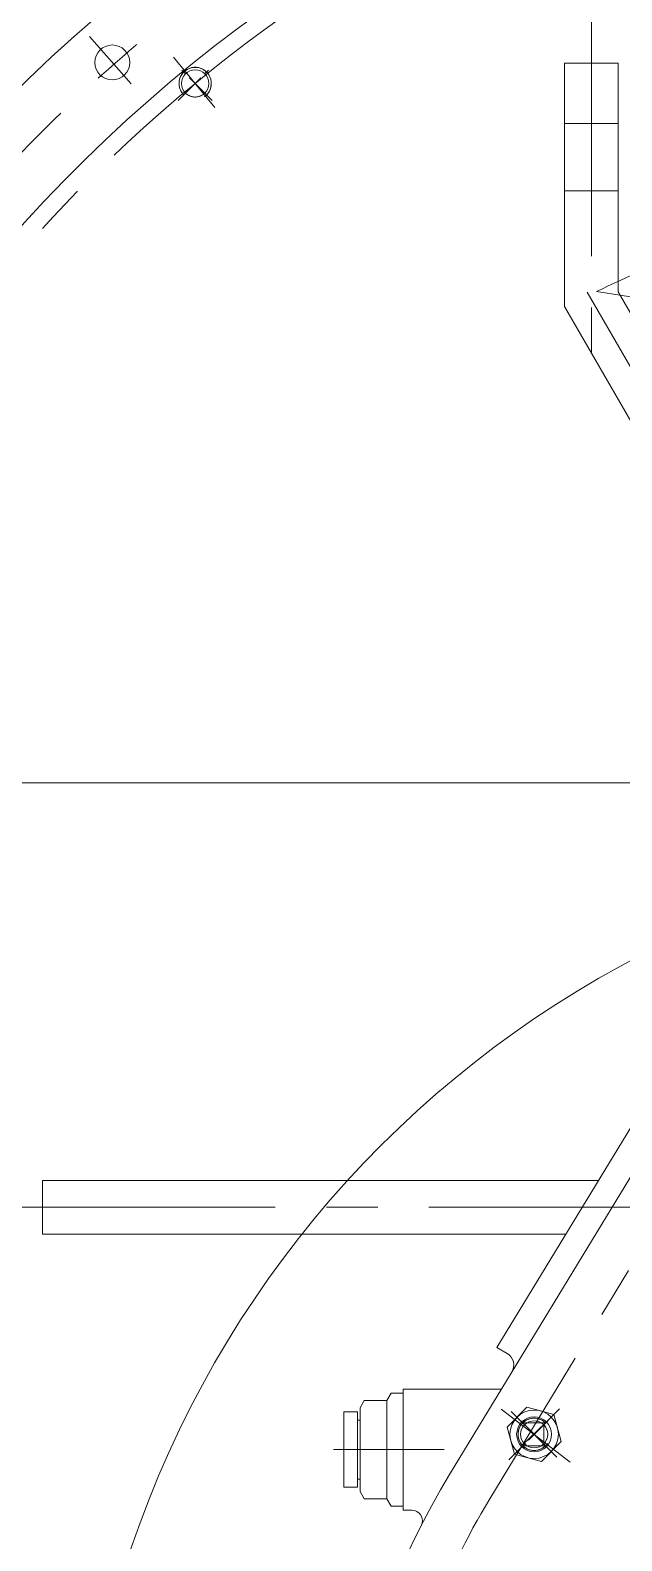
# Model space of a CAD drawing. Header units: inches. Extents: x 0 to 26418, y 0 to 20128.
# Drawn here: x 3660 to 3880, y 3853 to 4414 of the extents above; entities that cross this region are included whole.
import ezdxf

# ---------------------------------------------------------------- set-up
doc = ezdxf.new("R2010")
doc.units = ezdxf.units.IN
doc.header["$MEASUREMENT"] = 0
doc.linetypes.add('CENTER', pattern=[50.8, 31.75, -6.35, 6.35, -6.35])
doc.linetypes.add('点画线', pattern=[18, 12, -2, 2, -2])
for name, color, linetype, lineweight in [('CAXA1', 5, 'CENTER', 5), ('中心线层', 5, 'CENTER', 5), ('粗实线层', 7, 'Continuous', 5), ('细实线层', 7, 'Continuous', 5)]:
    doc.layers.add(name, color=color, linetype=linetype, lineweight=lineweight)

msp = doc.modelspace()

# ---------------------------------------------------------------- linework, layer by layer
at = {"color": 7, "lineweight": 5}
for p, q in [((3717.43, 4398.87), (3717.19, 4398.67)), ((3717.68, 4399.07), (3717.43, 4398.87)), ((3717.94, 4399.24), (3717.68, 4399.07)), ((3718.21, 4399.41), (3717.94, 4399.24)), ((3718.48, 4399.56), (3718.21, 4399.41)), ((3718.77, 4399.69), (3718.48, 4399.56)), ((3719.06, 4399.81), (3718.77, 4399.69)), ((3719.35, 4399.92), (3719.06, 4399.81)), ((3719.65, 4400.01), (3719.35, 4399.92)), ((3719.96, 4400.08), (3719.65, 4400.01)), ((3720.27, 4400.14), (3719.96, 4400.08)), ((3720.58, 4400.18), (3720.27, 4400.14)), ((3720.89, 4400.2), (3720.58, 4400.18)), ((3721.21, 4400.21), (3720.89, 4400.2)), ((3721.52, 4400.2), (3721.21, 4400.21)), ((3721.83, 4400.18), (3721.52, 4400.2)), ((3722.14, 4400.14), (3721.83, 4400.18)), ((3722.45, 4400.08), (3722.14, 4400.14)), ((3722.76, 4400.01), (3722.45, 4400.08)), ((3723.06, 4399.92), (3722.76, 4400.01)), ((3723.36, 4399.81), (3723.06, 4399.92)), ((3723.65, 4399.69), (3723.36, 4399.81)), ((3723.93, 4399.56), (3723.65, 4399.69)), ((3724.21, 4399.41), (3723.93, 4399.56)), ((3724.47, 4399.24), (3724.21, 4399.41)), ((3724.73, 4399.07), (3724.47, 4399.24)), ((3724.98, 4398.87), (3724.73, 4399.07)), ((3725.22, 4398.67), (3724.98, 4398.87)), ((3858.51, 4401.79), (3858.51, 4311.4)), ((3858.51, 4401.79), (3878.51, 4401.79)), ((3878.51, 4401.79), (3878.51, 4316.76)), ((3715.24, 4394.84), (3715.21, 4394.53)), ((3715.21, 4394.53), (3715.21, 4394.21)), ((3715.21, 4394.21), (3715.21, 4393.9)), ((3715.21, 4393.9), (3715.24, 4393.58)), ((3715.28, 4395.15), (3715.24, 4394.84)), ((3715.24, 4393.58), (3715.28, 4393.27)), ((3715.34, 4395.46), (3715.28, 4395.15)), ((3715.28, 4393.27), (3715.34, 4392.96)), ((3715.41, 4395.76), (3715.34, 4395.46)), ((3715.5, 4396.07), (3715.41, 4395.76)), ((3715.6, 4396.36), (3715.5, 4396.07)), ((3715.72, 4396.65), (3715.6, 4396.36)), ((3715.86, 4396.94), (3715.72, 4396.65)), ((3716.01, 4397.21), (3715.86, 4396.94)), ((3716.17, 4397.48), (3716.01, 4397.21)), ((3716.35, 4397.74), (3716.17, 4397.48)), ((3716.54, 4397.99), (3716.35, 4397.74)), ((3716.75, 4398.23), (3716.54, 4397.99)), ((3716.96, 4398.45), (3716.75, 4398.23)), ((3717.19, 4398.67), (3716.96, 4398.45)), ((3725.45, 4398.45), (3725.22, 4398.67)), ((3725.66, 4398.23), (3725.45, 4398.45)), ((3725.45, 4398.45), (3725.45, 4398.45)), ((3725.87, 4397.99), (3725.66, 4398.23)), ((3726.06, 4397.74), (3725.87, 4397.99)), ((3726.24, 4397.48), (3726.06, 4397.74)), ((3726.4, 4397.21), (3726.24, 4397.48)), ((3726.55, 4396.94), (3726.4, 4397.21)), ((3726.69, 4396.65), (3726.55, 4396.94)), ((3726.81, 4396.36), (3726.69, 4396.65)), ((3726.91, 4396.07), (3726.81, 4396.36)), ((3727, 4395.76), (3726.91, 4396.07)), ((3727.07, 4395.46), (3727, 4395.76)), ((3727.13, 4395.15), (3727.07, 4395.46)), ((3727.07, 4392.96), (3727.13, 4393.27)), ((3727.17, 4394.84), (3727.13, 4395.15)), ((3727.13, 4393.27), (3727.17, 4393.58)), ((3727.2, 4394.53), (3727.17, 4394.84)), ((3727.17, 4393.58), (3727.2, 4393.9)), ((3727.21, 4394.21), (3727.2, 4394.53)), ((3727.2, 4393.9), (3727.21, 4394.21)), ((3715.34, 4392.96), (3715.41, 4392.66)), ((3715.41, 4392.66), (3715.5, 4392.36)), ((3715.5, 4392.36), (3715.6, 4392.06)), ((3715.6, 4392.06), (3715.72, 4391.77)), ((3715.72, 4391.77), (3715.86, 4391.49)), ((3715.86, 4391.49), (3716.01, 4391.21)), ((3716.01, 4391.21), (3716.17, 4390.94)), ((3716.17, 4390.94), (3716.35, 4390.69)), ((3716.35, 4390.69), (3716.54, 4390.44)), ((3716.54, 4390.44), (3716.75, 4390.2)), ((3716.75, 4390.2), (3716.96, 4389.97)), ((3716.96, 4389.97), (3717.63, 4390.64)), ((3716.96, 4389.97), (3716.96, 4389.97)), ((3717.63, 4390.64), (3717.63, 4390.64)), ((3717.63, 4390.64), (3717.82, 4390.46)), ((3717.82, 4390.46), (3718.03, 4390.29)), ((3718.03, 4390.29), (3718.24, 4390.12)), ((3718.24, 4390.12), (3718.45, 4389.97)), ((3718.45, 4389.97), (3718.68, 4389.84)), ((3718.68, 4389.84), (3718.91, 4389.71)), ((3718.91, 4389.71), (3719.15, 4389.6)), ((3719.15, 4389.6), (3719.4, 4389.49)), ((3719.4, 4389.49), (3719.64, 4389.41)), ((3719.64, 4389.41), (3719.9, 4389.33)), ((3719.9, 4389.33), (3720.16, 4389.27)), ((3720.16, 4389.27), (3720.42, 4389.22)), ((3720.42, 4389.22), (3720.68, 4389.19)), ((3720.68, 4389.19), (3720.94, 4389.17)), ((3720.94, 4389.17), (3721.21, 4389.16)), ((3721.21, 4389.16), (3721.47, 4389.17)), ((3721.47, 4389.17), (3721.73, 4389.19)), ((3721.73, 4389.19), (3722, 4389.22)), ((3722, 4389.22), (3722.26, 4389.27)), ((3722.26, 4389.27), (3722.51, 4389.33)), ((3722.51, 4389.33), (3722.77, 4389.41)), ((3722.77, 4389.41), (3723.02, 4389.49)), ((3723.02, 4389.49), (3723.26, 4389.6)), ((3723.26, 4389.6), (3723.5, 4389.71)), ((3723.5, 4389.71), (3723.73, 4389.84)), ((3723.73, 4389.84), (3723.96, 4389.97)), ((3723.96, 4389.97), (3724.18, 4390.12)), ((3724.18, 4390.12), (3724.39, 4390.29)), ((3724.39, 4390.29), (3724.59, 4390.46)), ((3724.59, 4390.46), (3724.78, 4390.64)), ((3724.78, 4390.64), (3724.78, 4390.64)), ((3724.78, 4390.64), (3725.45, 4389.97)), ((3725.45, 4389.97), (3725.66, 4390.2)), ((3725.45, 4389.97), (3725.45, 4389.97)), ((3725.66, 4390.2), (3725.87, 4390.44)), ((3725.87, 4390.44), (3726.06, 4390.69)), ((3726.06, 4390.69), (3726.24, 4390.94)), ((3726.24, 4390.94), (3726.4, 4391.21)), ((3726.4, 4391.21), (3726.55, 4391.49)), ((3726.55, 4391.49), (3726.69, 4391.77)), ((3726.69, 4391.77), (3726.81, 4392.06)), ((3726.81, 4392.06), (3726.91, 4392.36)), ((3726.91, 4392.36), (3727, 4392.66)), ((3727, 4392.66), (3727.07, 4392.96)), ((3858.51, 4379.29), (3878.51, 4379.29)), ((3858.51, 4354.29), (3878.51, 4354.29)), ((3992.12, 4119.98), (3878.51, 4316.76)), ((3974.82, 4109.95), (3858.51, 4311.4)), ((4580.59, 4134.48), (3546.45, 4134.48)), ((3929.61, 4082.8), (3833.41, 3924.77)), ((3926.85, 4059.98), (3815.81, 3877.58)), ((3871.16, 3986.79), (3664.4, 3986.79)), ((3858.99, 3966.79), (3664.4, 3966.79)), ((3833.41, 3924.77), (3837.26, 3922.44)), ((3782.52, 3902.35), (3784.09, 3905.07)), ((3784.09, 3905.07), (3792.52, 3905.07)), ((3792.52, 3905.07), (3794.09, 3907.79)), ((3792.52, 3905.07), (3792.52, 3868.5)), ((3794.09, 3907.79), (3798.51, 3907.79)), ((3798.51, 3864.29), (3798.51, 3909.29)), ((3798.51, 3903.28), (3798.51, 3909.29)), ((3798.51, 3903.28), (3798.51, 3909.29)), ((3834.82, 3909.29), (3798.51, 3909.29)), ((3776.51, 3900.78), (3781.51, 3900.78)), ((3776.51, 3872.78), (3776.51, 3900.78)), ((3781.51, 3900.78), (3781.51, 3872.78)), ((3782.52, 3902.35), (3782.52, 3897.78)), ((3844.55, 3902.5), (3837.2, 3895.15)), ((3840.88, 3898.83), (3844.55, 3902.5)), ((3844.55, 3902.5), (3844.55, 3902.5)), ((3844.55, 3902.5), (3849.57, 3901.15)), ((3854.59, 3899.81), (3844.55, 3902.5)), ((3849.57, 3901.15), (3849.57, 3901.15)), ((3849.57, 3901.15), (3854.59, 3899.81)), ((3854.59, 3899.81), (3854.59, 3899.81)), ((3854.59, 3899.81), (3855.93, 3894.79)), ((3857.28, 3889.77), (3854.59, 3899.81)), ((3781.51, 3897.78), (3782.52, 3897.78)), ((3782.52, 3897.78), (3782.52, 3871.22)), ((3837.2, 3895.15), (3840.88, 3898.83)), ((3838.55, 3890.13), (3837.2, 3895.15)), ((3837.2, 3895.15), (3837.2, 3895.15)), ((3837.2, 3895.15), (3839.89, 3885.11)), ((3841.45, 3894.01), (3841.37, 3893.71)), ((3841.53, 3894.32), (3841.45, 3894.01)), ((3841.64, 3894.61), (3841.53, 3894.32)), ((3841.76, 3894.9), (3841.64, 3894.61)), ((3841.89, 3895.19), (3841.76, 3894.9)), ((3842.04, 3895.46), (3841.89, 3895.19)), ((3842.21, 3895.73), (3842.04, 3895.46)), ((3842.39, 3895.99), (3842.21, 3895.73)), ((3842.58, 3896.24), (3842.39, 3895.99)), ((3842.78, 3896.48), (3842.58, 3896.24)), ((3843, 3896.7), (3842.78, 3896.48)), ((3842.78, 3888.45), (3851.48, 3896.7)), ((3843.23, 3896.92), (3843, 3896.7)), ((3843, 3896.7), (3851.48, 3896.7)), ((3851.48, 3888.22), (3843, 3896.7)), ((3843.47, 3897.12), (3843.23, 3896.92)), ((3843.71, 3897.32), (3843.47, 3897.12)), ((3843.97, 3897.49), (3843.71, 3897.32)), ((3844.24, 3897.66), (3843.97, 3897.49)), ((3844.52, 3897.81), (3844.24, 3897.66)), ((3844.8, 3897.94), (3844.52, 3897.81)), ((3845.09, 3898.06), (3844.8, 3897.94)), ((3845.39, 3898.17), (3845.09, 3898.06)), ((3845.69, 3898.26), (3845.39, 3898.17)), ((3845.99, 3898.33), (3845.69, 3898.26)), ((3846.3, 3898.39), (3845.99, 3898.33)), ((3846.61, 3898.43), (3846.3, 3898.39)), ((3846.93, 3898.45), (3846.61, 3898.43)), ((3847.24, 3898.46), (3846.93, 3898.45)), ((3847.55, 3898.45), (3847.24, 3898.46)), ((3847.87, 3898.43), (3847.55, 3898.45)), ((3848.18, 3898.39), (3847.87, 3898.43)), ((3848.49, 3898.33), (3848.18, 3898.39)), ((3848.79, 3898.26), (3848.49, 3898.33)), ((3849.1, 3898.17), (3848.79, 3898.26)), ((3849.39, 3898.06), (3849.1, 3898.17)), ((3849.68, 3897.94), (3849.39, 3898.06)), ((3849.96, 3897.81), (3849.68, 3897.94)), ((3850.24, 3897.66), (3849.96, 3897.81)), ((3850.51, 3897.49), (3850.24, 3897.66)), ((3850.77, 3897.32), (3850.51, 3897.49)), ((3851.02, 3897.12), (3850.77, 3897.32)), ((3851.48, 3896.7), (3850.81, 3896.03)), ((3850.81, 3896.03), (3850.81, 3888.89)), ((3851, 3895.84), (3850.81, 3896.03)), ((3850.81, 3896.03), (3850.81, 3888.89)), ((3851.17, 3895.64), (3851, 3895.84)), ((3851.26, 3896.92), (3851.02, 3897.12)), ((3851.33, 3895.43), (3851.17, 3895.64)), ((3851.48, 3896.7), (3851.26, 3896.92)), ((3851.48, 3895.21), (3851.33, 3895.43)), ((3851.62, 3894.99), (3851.48, 3895.21)), ((3851.74, 3894.76), (3851.62, 3894.99)), ((3851.86, 3894.52), (3851.74, 3894.76)), ((3851.96, 3894.27), (3851.86, 3894.52)), ((3852.05, 3894.02), (3851.96, 3894.27)), ((3852.12, 3893.77), (3852.05, 3894.02)), ((3855.93, 3894.79), (3855.93, 3894.79)), ((3855.93, 3894.79), (3857.28, 3889.77)), ((3839.89, 3885.11), (3838.55, 3890.13)), ((3838.55, 3890.13), (3838.55, 3890.13)), ((3841.25, 3892.78), (3841.24, 3892.46)), ((3841.24, 3892.46), (3841.25, 3892.15)), ((3841.27, 3893.09), (3841.25, 3892.78)), ((3841.25, 3892.15), (3841.27, 3891.83)), ((3841.31, 3893.4), (3841.27, 3893.09)), ((3841.27, 3891.83), (3841.31, 3891.52)), ((3841.37, 3893.71), (3841.31, 3893.4)), ((3841.31, 3891.52), (3841.37, 3891.21)), ((3841.37, 3891.21), (3841.45, 3890.91)), ((3841.45, 3890.91), (3841.53, 3890.61)), ((3841.53, 3890.61), (3841.64, 3890.31)), ((3841.64, 3890.31), (3841.76, 3890.02)), ((3841.76, 3890.02), (3841.89, 3889.74)), ((3841.89, 3889.74), (3842.04, 3889.46)), ((3842.04, 3889.46), (3842.21, 3889.19)), ((3842.21, 3889.19), (3842.39, 3888.93)), ((3842.39, 3888.93), (3842.58, 3888.69)), ((3842.58, 3888.69), (3842.78, 3888.45)), ((3851.48, 3888.22), (3843, 3888.22)), ((3843, 3888.22), (3843.23, 3888)), ((3849.93, 3882.42), (3857.28, 3889.77)), ((3850.81, 3888.89), (3851, 3889.08)), ((3850.81, 3888.89), (3851.48, 3888.22)), ((3851, 3889.08), (3851.17, 3889.28)), ((3851.17, 3889.28), (3851.33, 3889.49)), ((3851.26, 3888), (3851.48, 3888.22)), ((3851.33, 3889.49), (3851.48, 3889.71)), ((3851.48, 3889.71), (3851.62, 3889.93)), ((3851.62, 3889.93), (3851.74, 3890.17)), ((3851.74, 3890.17), (3851.86, 3890.41)), ((3851.86, 3890.41), (3851.96, 3890.65)), ((3851.96, 3890.65), (3852.05, 3890.9)), ((3852.05, 3890.9), (3852.12, 3891.15)), ((3852.18, 3893.51), (3852.12, 3893.77)), ((3852.12, 3891.15), (3852.18, 3891.41)), ((3852.23, 3893.25), (3852.18, 3893.51)), ((3852.18, 3891.41), (3852.23, 3891.67)), ((3852.27, 3892.99), (3852.23, 3893.25)), ((3852.23, 3891.67), (3852.27, 3891.93)), ((3852.29, 3892.73), (3852.27, 3892.99)), ((3852.27, 3891.93), (3852.29, 3892.2)), ((3852.29, 3892.46), (3852.29, 3892.73)), ((3852.29, 3892.2), (3852.29, 3892.46)), ((3857.28, 3889.77), (3853.6, 3886.1)), ((3857.28, 3889.77), (3857.28, 3889.77)), ((3844.91, 3883.77), (3839.89, 3885.11)), ((3839.89, 3885.11), (3839.89, 3885.11)), ((3839.89, 3885.11), (3849.93, 3882.42)), ((3843.23, 3888), (3843.47, 3887.8)), ((3843.47, 3887.8), (3843.71, 3887.61)), ((3843.71, 3887.61), (3843.97, 3887.43)), ((3843.97, 3887.43), (3844.24, 3887.26)), ((3844.24, 3887.26), (3844.52, 3887.12)), ((3844.52, 3887.12), (3844.8, 3886.98)), ((3844.8, 3886.98), (3845.09, 3886.86)), ((3849.93, 3882.42), (3844.91, 3883.77)), ((3844.91, 3883.77), (3844.91, 3883.77)), ((3845.09, 3886.86), (3845.39, 3886.75)), ((3845.39, 3886.75), (3845.69, 3886.67)), ((3845.69, 3886.67), (3845.99, 3886.59)), ((3845.99, 3886.59), (3846.3, 3886.54)), ((3846.3, 3886.54), (3846.61, 3886.49)), ((3846.61, 3886.49), (3846.93, 3886.47)), ((3846.93, 3886.47), (3847.24, 3886.46)), ((3847.24, 3886.46), (3847.55, 3886.47)), ((3847.55, 3886.47), (3847.87, 3886.49)), ((3847.87, 3886.49), (3848.18, 3886.54)), ((3848.18, 3886.54), (3848.49, 3886.59)), ((3848.49, 3886.59), (3848.79, 3886.67)), ((3848.79, 3886.67), (3849.1, 3886.75)), ((3849.1, 3886.75), (3849.39, 3886.86)), ((3849.39, 3886.86), (3849.68, 3886.98)), ((3849.68, 3886.98), (3849.96, 3887.12)), ((3853.6, 3886.1), (3849.93, 3882.42)), ((3849.96, 3887.12), (3850.24, 3887.26)), ((3850.24, 3887.26), (3850.51, 3887.43)), ((3850.51, 3887.43), (3850.77, 3887.61)), ((3850.77, 3887.61), (3851.02, 3887.8)), ((3851.02, 3887.8), (3851.26, 3888)), ((3853.6, 3886.1), (3853.6, 3886.1)), ((3849.93, 3882.42), (3849.93, 3882.42)), ((3776.51, 3872.78), (3781.51, 3872.78)), ((3781.51, 3875.78), (3782.52, 3875.78)), ((3782.52, 3871.22), (3784.09, 3868.51)), ((3784.09, 3868.51), (3792.52, 3868.51)), ((3792.52, 3868.5), (3794.08, 3865.79)), ((3794.08, 3865.79), (3798.52, 3865.79)), ((3798.51, 3870.29), (3798.51, 3864.29)), ((3798.51, 3870.29), (3798.51, 3864.29)), ((3801.71, 3864.29), (3798.51, 3864.29))]:
    msp.add_line(p, q, dxfattribs=at)
for centre, radius in [((3690.39, 4402), 6.5), ((3721.21, 4394.21), 5.05), ((4063.52, 3726.75), 386.26), ((4063.52, 3726.75), 194.17), ((3847.24, 3892.46), 9), ((3847.24, 3892.46), 6.5), ((3847.24, 3892.46), 5.05)]:
    msp.add_circle(centre, radius, dxfattribs=at)
for centre, radius, start, end in [((4063.78, 3976.79), 582.5, 301.35579, 238.58501), ((4063.25, 3976.79), 546, 303.5084, 236.556), ((3834.66, 3918.16), 5, 328.6688, 58.6688), ((4063.52, 3726.79), 290, 148.6687, 31.3333), ((3801.71, 3860.29), 4, 335.1611, 89.9982)]:
    msp.add_arc(centre, radius, start, end, dxfattribs=at)
msp.add_open_spline([(4478.58, 4391.59), (4443.49, 4429.16), (4363.33, 4496.48), (4220.7, 4564.04), (4063.25, 4591.2), (3902.94, 4574.79), (3750.86, 4517.6), (3617.58, 4422.13), (3512.8, 4294.15), (3444.25, 4142.25), (3415.61, 3976.34), (3435.07, 3807.87), (3495.96, 3648.67), (3597.19, 3509.91), (3731.64, 3401.31), (3890.72, 3330.93), (4063.7, 3303.42), (4238.96, 3322.51), (4404.48, 3386.32), (4548.54, 3491.77), (4661.39, 3631.55), (4734.59, 3796.86), (4752.87, 3916.58), (4754.54, 3976.52)], degree=3, knots=[0, 0, 0, 0, 6187.666026, 12450.355458, 18783.77638, 25175.55398, 31622.065679, 38124.713595, 44683.237858, 51298.550922, 57973.870728, 64697.019294, 71462.748657, 78273.501796, 85129.278897, 92030.080145, 98977.285843, 105969.701152, 113006.622999, 120087.951186, 127214.495945, 134386.492849, 141603.663266, 141603.663266, 141603.663266, 141603.663266], dxfattribs=at)
msp.add_point((3798.51, 3886.79), dxfattribs=at)
at = {"layer": 'CAXA1', "linetype": 'CENTER', "lineweight": 5, "ltscale": 3}
for p, q in [((3868.51, 4425.28), (3868.51, 4294.08)), ((3697.39, 4394.02), (3681.9, 4411.68)), ((3728.57, 4385.24), (3713.21, 4403.96)), ((3984.97, 4112.37), (3867.01, 4316.68)), ((3941.79, 4050.88), (3830.75, 3868.48)), ((4665.38, 3976.79), (3469.38, 3976.79)), ((3860.63, 3882.18), (3835.04, 3901.83)), ((3795.01, 3886.78), (3772.67, 3886.78)), ((3780.63, 3886.79), (3813.77, 3886.79))]:
    msp.add_line(p, q, dxfattribs=at)
for radius in [565, 540]:
    msp.add_circle((4063.78, 3976.79), radius, dxfattribs=at)
msp.add_arc((4063.52, 3726.79), 272.5, 148.6693, 31.3334, dxfattribs=at)
at = {"layer": '中心线层', "color": 7, "linetype": '点画线', "lineweight": 5}
for p, q in [((3727.57, 4387.85), (3714.84, 4400.58)), ((3714.84, 4387.85), (3727.57, 4400.58)), ((3856.71, 3901.93), (3837.77, 3882.99)), ((3838.76, 3900.95), (3855.73, 3883.98)), ((3853.6, 3886.1), (3840.88, 3898.83)), ((3853.6, 3898.83), (3840.88, 3886.1))]:
    msp.add_line(p, q, dxfattribs=at)
at = {"layer": '粗实线层', "color": 7, "lineweight": 5}
msp.add_line((3664.4, 3986.79), (3664.4, 3966.79), dxfattribs=at)
at = {"layer": '细实线层', "color": 7, "linetype": 'Continuous', "lineweight": 5}
for p, q in [((3870.38, 4316.9), (3896.18, 4312.85)), ((3798.51, 3903.28), (3798.51, 3886.79))]:
    msp.add_line(p, q, dxfattribs=at)
at = {"layer": '细实线层', "color": 7, "lineweight": 5}
for centre, start, end in [((3721.21, 4394.21), 305, 225), ((3847.24, 3892.46), 45, 325)]:
    msp.add_arc(centre, 6, start, end, dxfattribs=at)
at = {"layer": '细实线层', "color": 7, "linetype": 'Continuous', "lineweight": 5}
msp.add_arc((4064.71, 3914.48), 446.88, 105.6963, 115.776, dxfattribs=at)

doc.saveas('drawing.dxf')
